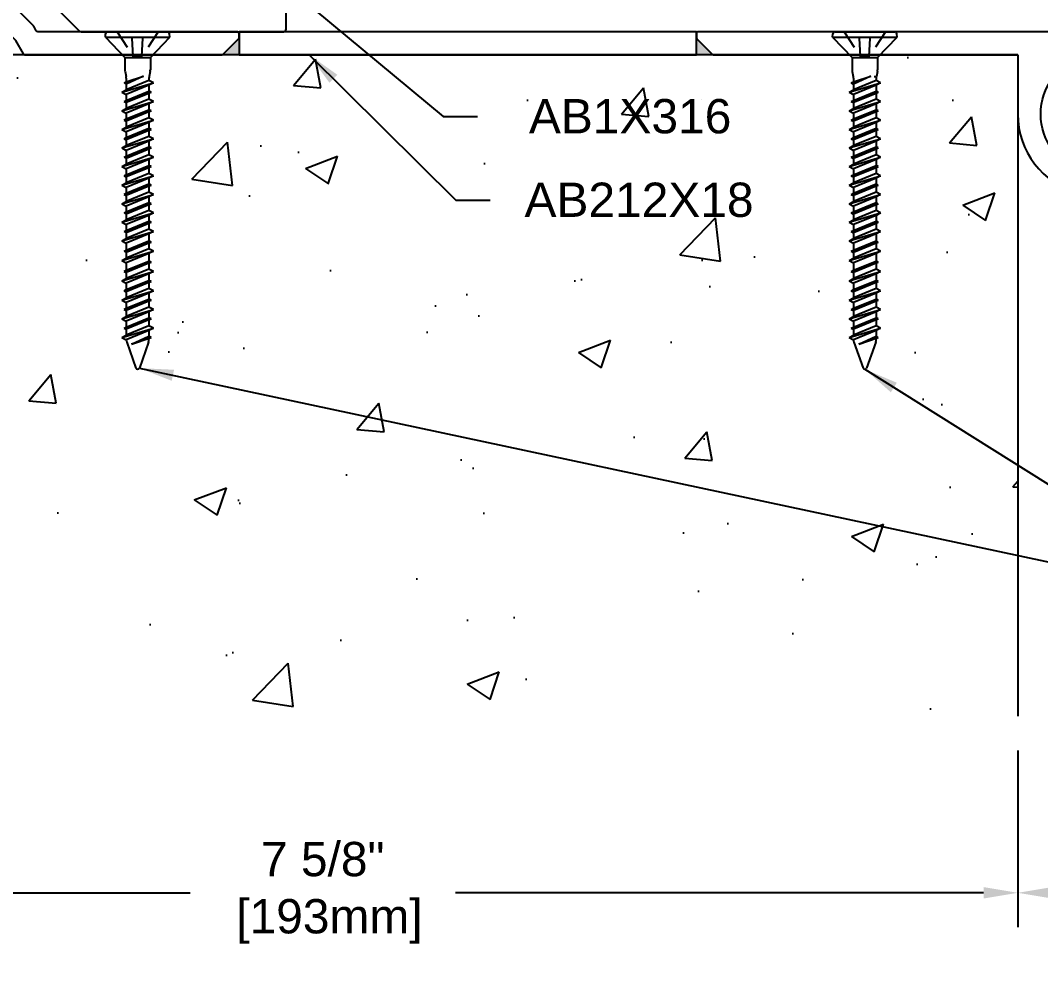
# Model space of a CAD drawing. Header units: inches. Extents: x -4.4 to 49.4, y -1.4 to 9.7.
# Drawn here: x 1.4 to 6.98, y -1.4 to 3.8 of the extents above; entities that cross this region are included whole.
import ezdxf

# ---------------------------------------------------------------- set-up
doc = ezdxf.new("R2010")
doc.units = ezdxf.units.IN
doc.header["$MEASUREMENT"] = 0
doc.linetypes.add('DASHED', pattern=[0.75, 0.5, -0.25])
for name, color, linetype in [('Anchors', 4, 'Continuous'), ('Conditions', 1, 'Continuous'), ('Dimensions', 3, 'Continuous'), ('Metals', 7, 'Continuous'), ('Text', 2, 'Continuous')]:
    doc.layers.add(name, color=color, linetype=linetype)
doc.styles.add('ARIAL', font='arial.ttf')
doc.dimstyles.new('Arial', dxfattribs={"dimscale": 1.5, "dimtxt": 0.125, "dimasz": 0.125, "dimexe": 0.125, "dimexo": 0.125, "dimgap": 0.125, "dimtad": 0, "dimtih": 1, "dimtoh": 1, "dimdec": 4, "dimzin": 0, "dimdsep": 46, "dimlunit": 4, "dimtxsty": 'ARIAL', "dimcen": 0.125, "dimadec": 0, "dimazin": 0, "dimtfac": 1, "dimtdec": 4, "dimtofl": 0, "dimtmove": 0, "dimatfit": 3, "dimfxl": 0, "dimfrac": 2, "dimtolj": 1, "dimtzin": 0, "dimarcsym": 0})

# ---------------------------------------------------------------- blocks, each defined once
blk = doc.blocks.new('*D12')
at = {"layer": 'Defpoints', "color": 0}
for p in [(6.8539, 0), (16.8539, 0), (16.8539, -0.9653)]:
    blk.add_point(p, dxfattribs=at)
at = {"layer": 'Dimensions', "color": 0, "lineweight": -2}
for p, q in [((6.8539, -0.1875), (6.8539, -1.1528)), ((16.8539, -0.1875), (16.8539, -1.1528)), ((7.0414, -0.9653), (11.1362, -0.9653)), ((16.6664, -0.9653), (12.5859, -0.9653))]:
    blk.add_line(p, q, dxfattribs=at)
at = {"layer": 'Dimensions', "color": 0}
for points in [[(7.0414, -0.9341), (7.0414, -0.9966), (6.8539, -0.9653)], [(16.6664, -0.9341), (16.6664, -0.9966), (16.8539, -0.9653)]]:
    blk.add_solid(points, dxfattribs=at)
at = {"layer": 'Dimensions', "color": 0, "insert": (11.861, -0.9653), "char_height": 0.1875, "attachment_point": 5, "style": 'ARIAL'}
blk.add_mtext('\\A1;10"\\P [254mm]', dxfattribs=at)
blk = doc.blocks.new('A$C63CB1885')
for p, q in [((-0.1762, 0), (-0.1747, 0.0182)), ((-0.1762, 0), (0.1762, 0)), ((-0.1762, 0), (-0.0698, -0.1125)), ((-0.1634, 0.0285), (0.1634, 0.0285)), ((0.0698, -0.1125), (0.1762, 0)), ((0.1762, 0), (0.1747, 0.0182)), ((-0.0698, -0.1125), (0.0698, -0.1125)), ((-0.0698, -0.1125), (-0.0698, -0.1796)), ((0.0698, -0.1125), (0.0698, -0.1796)), ((-0.0737, -0.2511), (0.0321, -0.2146)), ((-0.0687, -0.1892), (-0.0633, -0.2152)), ((-0.0622, -0.2449), (0.0321, -0.2146)), ((0.0321, -0.2146), (-0.0622, -0.2573)), ((0.0687, -0.1892), (0.0633, -0.2152)), ((-0.0863, -0.3019), (0.0862, -0.2511)), ((-0.0737, -0.2511), (-0.0622, -0.2449)), ((-0.0737, -0.2511), (-0.0622, -0.2573)), ((-0.0623, -0.2248), (-0.0622, -0.2449)), ((0.0622, -0.2382), (-0.0622, -0.289)), ((-0.0622, -0.2573), (-0.0622, -0.289)), ((0.0622, -0.264), (-0.0622, -0.3148)), ((0.0622, -0.2248), (0.0622, -0.2382)), ((0.0862, -0.2511), (0.0622, -0.264)), ((0.0622, -0.264), (0.0622, -0.2957)), ((0.0862, -0.2511), (0.0622, -0.2382)), ((-0.0863, -0.3019), (-0.0622, -0.289)), ((-0.0863, -0.3019), (-0.0622, -0.3148)), ((-0.0737, -0.3527), (0.0737, -0.3019)), ((-0.0622, -0.3465), (0.0622, -0.2957)), ((0.0622, -0.308), (-0.0622, -0.3588)), ((-0.0622, -0.3148), (-0.0622, -0.3465)), ((0.0737, -0.3019), (0.0622, -0.2957)), ((0.0737, -0.3019), (0.0622, -0.308)), ((0.0622, -0.308), (0.0622, -0.3397)), ((-0.0863, -0.4034), (0.0862, -0.3527)), ((-0.0737, -0.3527), (-0.0622, -0.3465)), ((-0.0737, -0.3527), (-0.0622, -0.3588)), ((0.0622, -0.3397), (-0.0622, -0.3905)), ((-0.0622, -0.3588), (-0.0622, -0.3905)), ((0.0622, -0.3656), (-0.0622, -0.4164)), ((0.0862, -0.3527), (0.0622, -0.3656)), ((0.0622, -0.3656), (0.0622, -0.3973)), ((0.0862, -0.3527), (0.0622, -0.3397)), ((-0.0863, -0.4034), (-0.0622, -0.3905)), ((-0.0863, -0.4034), (-0.0622, -0.4164)), ((-0.0737, -0.4542), (0.0737, -0.4034)), ((-0.0622, -0.4481), (0.0622, -0.3973)), ((0.0622, -0.4096), (-0.0622, -0.4604)), ((-0.0622, -0.4164), (-0.0622, -0.4481)), ((0.0622, -0.4413), (-0.0622, -0.4921)), ((0.0737, -0.4034), (0.0622, -0.3973)), ((0.0737, -0.4034), (0.0622, -0.4096)), ((0.0622, -0.4096), (0.0622, -0.4413)), ((0.0862, -0.4542), (0.0622, -0.4413)), ((-0.0863, -0.505), (0.0862, -0.4542)), ((-0.0863, -0.505), (-0.0622, -0.4921)), ((-0.0737, -0.4542), (-0.0622, -0.4481)), ((-0.0737, -0.4542), (-0.0622, -0.4604)), ((-0.0622, -0.4604), (-0.0622, -0.4921)), ((0.0622, -0.4671), (-0.0622, -0.5179)), ((-0.0622, -0.5496), (0.0622, -0.4988)), ((0.0862, -0.4542), (0.0622, -0.4671)), ((0.0622, -0.4671), (0.0622, -0.4988)), ((0.0737, -0.505), (0.0622, -0.4988)), ((-0.0863, -0.505), (-0.0622, -0.5179)), ((-0.0863, -0.6066), (0.0862, -0.5558)), ((-0.0737, -0.5558), (0.0737, -0.505)), ((-0.0737, -0.5558), (-0.0622, -0.5496)), ((-0.0737, -0.5558), (-0.0622, -0.5619)), ((0.0622, -0.5112), (-0.0622, -0.5619)), ((-0.0622, -0.5179), (-0.0622, -0.5496)), ((0.0622, -0.5429), (-0.0622, -0.5936)), ((0.0737, -0.505), (0.0622, -0.5112)), ((0.0622, -0.5112), (0.0622, -0.5429)), ((0.0862, -0.5558), (0.0622, -0.5687)), ((0.0862, -0.5558), (0.0622, -0.5429)), ((-0.0863, -0.6066), (-0.0622, -0.5936)), ((-0.0863, -0.6066), (-0.0622, -0.6195)), ((-0.0737, -0.6573), (0.0737, -0.6066)), ((-0.0622, -0.5619), (-0.0622, -0.5936)), ((0.0622, -0.5687), (-0.0622, -0.6195)), ((-0.0622, -0.6512), (0.0622, -0.6004)), ((0.0622, -0.6127), (-0.0622, -0.6635)), ((0.0622, -0.5687), (0.0622, -0.6004)), ((0.0737, -0.6066), (0.0622, -0.6004)), ((0.0737, -0.6066), (0.0622, -0.6127)), ((0.0622, -0.6127), (0.0622, -0.6444)), ((-0.0863, -0.7081), (0.0862, -0.6573)), ((-0.0737, -0.6573), (-0.0622, -0.6512)), ((-0.0737, -0.6573), (-0.0622, -0.6635)), ((-0.0622, -0.6195), (-0.0622, -0.6512)), ((0.0622, -0.6444), (-0.0622, -0.6952)), ((-0.0622, -0.6635), (-0.0622, -0.6952)), ((0.0862, -0.6573), (0.0622, -0.6703)), ((0.0862, -0.6573), (0.0622, -0.6444)), ((-0.0863, -0.7081), (-0.0622, -0.6952)), ((-0.0863, -0.7081), (-0.0622, -0.721)), ((-0.0737, -0.7589), (0.0737, -0.7081)), ((0.0622, -0.6703), (-0.0622, -0.721)), ((-0.0622, -0.7527), (0.0622, -0.702)), ((0.0622, -0.7143), (-0.0622, -0.7651)), ((-0.0622, -0.721), (-0.0622, -0.7527)), ((0.0622, -0.6703), (0.0622, -0.702)), ((0.0737, -0.7081), (0.0622, -0.702)), ((0.0737, -0.7081), (0.0622, -0.7143)), ((0.0622, -0.7143), (0.0622, -0.746)), ((-0.0863, -0.8097), (0.0862, -0.7589)), ((-0.0737, -0.7589), (-0.0622, -0.7527)), ((-0.0737, -0.7589), (-0.0622, -0.7651)), ((0.0622, -0.746), (-0.0622, -0.7968)), ((-0.0622, -0.7651), (-0.0622, -0.7967)), ((0.0622, -0.7718), (-0.0622, -0.8226)), ((0.0862, -0.7589), (0.0622, -0.7718)), ((0.0622, -0.7718), (0.0622, -0.8035)), ((0.0862, -0.7589), (0.0622, -0.746)), ((-0.0863, -0.8097), (-0.0622, -0.7968)), ((-0.0863, -0.8097), (-0.0622, -0.8226)), ((-0.0737, -0.8605), (0.0737, -0.8097)), ((-0.0622, -0.8543), (0.0622, -0.8035)), ((0.0622, -0.8159), (-0.0622, -0.8666)), ((-0.0622, -0.8226), (-0.0622, -0.8543)), ((0.0737, -0.8097), (0.0622, -0.8035)), ((0.0737, -0.8097), (0.0622, -0.8159)), ((0.0622, -0.8159), (0.0622, -0.8475)), ((-0.0863, -0.9112), (0.0862, -0.8605)), ((-0.0737, -0.8605), (-0.0622, -0.8543)), ((-0.0737, -0.8605), (-0.0622, -0.8666)), ((0.0622, -0.8475), (-0.0622, -0.8983)), ((-0.0622, -0.8666), (-0.0622, -0.8983)), ((0.0622, -0.8734), (-0.0622, -0.9242)), ((0.0862, -0.8605), (0.0622, -0.8734)), ((0.0622, -0.8734), (0.0622, -0.9051)), ((0.0862, -0.8605), (0.0622, -0.8475)), ((-0.0863, -0.9112), (-0.0622, -0.8983)), ((-0.0863, -0.9112), (-0.0622, -0.9242)), ((-0.0737, -0.962), (0.0737, -0.9112)), ((-0.0622, -0.9559), (0.0622, -0.9051)), ((0.0622, -0.9174), (-0.0622, -0.9682)), ((-0.0622, -0.9242), (-0.0622, -0.9558)), ((0.0737, -0.9112), (0.0622, -0.9051)), ((0.0737, -0.9112), (0.0622, -0.9174)), ((0.0622, -0.9174), (0.0622, -0.9491)), ((-0.0863, -1.0128), (0.0862, -0.962)), ((-0.0863, -1.0128), (-0.0622, -0.9999)), ((-0.0737, -0.962), (-0.0622, -0.9559)), ((-0.0737, -0.962), (-0.0622, -0.9682)), ((0.0622, -0.9491), (-0.0622, -0.9999)), ((-0.0622, -0.9682), (-0.0622, -0.9999)), ((0.0622, -0.975), (-0.0622, -1.0257)), ((0.0862, -0.962), (0.0622, -0.975)), ((0.0622, -0.975), (0.0622, -1.0066)), ((0.0862, -0.962), (0.0622, -0.9491)), ((-0.0863, -1.0128), (-0.0622, -1.0257)), ((-0.0737, -1.0636), (0.0737, -1.0128)), ((-0.0737, -1.0636), (-0.0622, -1.0574)), ((-0.0622, -1.0574), (0.0622, -1.0066)), ((0.0622, -1.019), (-0.0622, -1.0698)), ((-0.0622, -1.0257), (-0.0622, -1.0574)), ((0.0622, -1.0507), (-0.0622, -1.1015)), ((0.0737, -1.0128), (0.0622, -1.0066)), ((0.0737, -1.0128), (0.0622, -1.019)), ((0.0622, -1.019), (0.0622, -1.0507)), ((0.0862, -1.0636), (0.0622, -1.0507)), ((-0.0863, -1.1144), (0.0862, -1.0636)), ((-0.0863, -1.1144), (-0.0622, -1.1015)), ((-0.0863, -1.1144), (-0.0622, -1.1273)), ((-0.0737, -1.0636), (-0.0622, -1.0698)), ((-0.0622, -1.0697), (-0.0622, -1.1014)), ((0.0622, -1.0765), (-0.0622, -1.1273)), ((-0.0622, -1.1653), (0.0622, -1.1145)), ((0.0862, -1.0636), (0.0622, -1.0765)), ((0.0622, -1.0765), (0.0622, -1.1145)), ((0.0737, -1.1207), (0.0622, -1.1145)), ((-0.0737, -1.1715), (0.0737, -1.1207)), ((-0.0737, -1.1715), (-0.0622, -1.1653)), ((0.0622, -1.1269), (-0.0622, -1.1776)), ((-0.0622, -1.1273), (-0.0622, -1.1653)), ((0.0622, -1.1585), (-0.0622, -1.2093)), ((0.0737, -1.1207), (0.0622, -1.1269)), ((0.0622, -1.1269), (0.0622, -1.1585)), ((0.0862, -1.1715), (0.0622, -1.1585)), ((-0.0863, -1.2223), (0.0862, -1.1715)), ((-0.0863, -1.2223), (-0.0622, -1.2093)), ((-0.0863, -1.2223), (-0.0622, -1.2352)), ((-0.0737, -1.1715), (-0.0622, -1.1776)), ((-0.0622, -1.1776), (-0.0622, -1.2093)), ((0.0622, -1.1844), (-0.0622, -1.2352)), ((-0.0622, -1.2754), (0.0622, -1.2247)), ((0.0862, -1.1715), (0.0622, -1.1844)), ((0.0622, -1.1844), (0.0622, -1.2247)), ((0.0737, -1.2308), (0.0622, -1.2247)), ((-0.0863, -1.3324), (0.0862, -1.2816)), ((-0.0737, -1.2816), (0.0737, -1.2308)), ((-0.0737, -1.2816), (-0.0622, -1.2754)), ((-0.0737, -1.2816), (-0.0622, -1.2878)), ((-0.0622, -1.2352), (-0.0622, -1.2754)), ((0.0622, -1.237), (-0.0622, -1.2878)), ((0.0622, -1.2687), (-0.0622, -1.3195)), ((0.0737, -1.2308), (0.0622, -1.237)), ((0.0622, -1.237), (0.0622, -1.2687)), ((0.0862, -1.2816), (0.0622, -1.2945)), ((0.0862, -1.2816), (0.0622, -1.2687)), ((-0.0863, -1.3324), (-0.0622, -1.3195)), ((-0.0863, -1.3324), (-0.0622, -1.3453)), ((-0.0737, -1.3872), (0.0737, -1.3365)), ((-0.0622, -1.2877), (-0.0622, -1.3194)), ((0.0622, -1.2945), (-0.0622, -1.3453)), ((-0.0622, -1.3811), (0.0622, -1.3303)), ((0.0622, -1.2945), (0.0622, -1.3303)), ((0.0737, -1.3365), (0.0622, -1.3303)), ((0.0737, -1.3365), (0.0622, -1.3426)), ((-0.0863, -1.438), (0.0862, -1.3872)), ((-0.0737, -1.3872), (-0.0622, -1.3811)), ((-0.0737, -1.3872), (-0.0622, -1.3934)), ((0.0622, -1.3426), (-0.0622, -1.3934)), ((-0.0622, -1.3453), (-0.0622, -1.381)), ((0.0622, -1.3743), (-0.0622, -1.4251)), ((-0.0622, -1.3934), (-0.0622, -1.4251)), ((0.0622, -1.3426), (0.0622, -1.3743)), ((0.0862, -1.3872), (0.0622, -1.4002)), ((0.0862, -1.3872), (0.0622, -1.3743)), ((-0.0863, -1.438), (-0.0622, -1.4251)), ((-0.0863, -1.438), (-0.0622, -1.4509)), ((-0.0737, -1.4895), (0.0737, -1.4387)), ((0.0622, -1.4002), (-0.0622, -1.4509)), ((-0.0622, -1.4833), (0.0622, -1.4326)), ((0.0622, -1.4449), (-0.0622, -1.4957)), ((0.0622, -1.4002), (0.0622, -1.4326)), ((0.0737, -1.4387), (0.0622, -1.4326)), ((0.0737, -1.4387), (0.0622, -1.4449)), ((0.0622, -1.4449), (0.0622, -1.4766)), ((-0.0863, -1.5403), (0.0862, -1.4895)), ((-0.0737, -1.4895), (-0.0622, -1.4833)), ((-0.0737, -1.4895), (-0.0622, -1.4957)), ((-0.0622, -1.4509), (-0.0622, -1.4833)), ((0.0622, -1.4766), (-0.0622, -1.5274)), ((-0.0622, -1.4956), (-0.0621, -1.5273)), ((0.0622, -1.5024), (-0.0622, -1.5532)), ((0.0862, -1.4895), (0.0622, -1.5024)), ((0.0622, -1.5024), (0.0622, -1.5348)), ((0.0862, -1.4895), (0.0622, -1.4766)), ((-0.0863, -1.5403), (-0.0622, -1.5274)), ((-0.0863, -1.5403), (-0.0622, -1.5532)), ((-0.0737, -1.5918), (0.0737, -1.541)), ((-0.0622, -1.5856), (0.0622, -1.5348)), ((0.0622, -1.5471), (-0.0622, -1.5979)), ((-0.0621, -1.5532), (-0.0621, -1.5856)), ((0.0737, -1.541), (0.0622, -1.5348)), ((0.0737, -1.541), (0.0622, -1.5471)), ((0.0622, -1.5471), (0.0622, -1.5788)), ((-0.0863, -1.6425), (0.0862, -1.5918)), ((-0.0737, -1.5918), (-0.0622, -1.5856)), ((-0.0737, -1.5918), (-0.0622, -1.5979)), ((0.0622, -1.5788), (-0.0622, -1.6296)), ((0.0622, -1.6047), (-0.0622, -1.6555)), ((-0.0621, -1.5979), (-0.0621, -1.6296)), ((0.0862, -1.5918), (0.0622, -1.6047)), ((0.0622, -1.6047), (0.0622, -1.6522)), ((0.0862, -1.5918), (0.0622, -1.5788)), ((-0.0863, -1.6425), (-0.0622, -1.6296)), ((-0.0863, -1.6425), (-0.0622, -1.6555)), ((-0.0596, -1.6676), (-0.0096, -1.8103)), ((-0.0335, -1.6795), (0.0622, -1.6364)), ((-0.0335, -1.6795), (0.0737, -1.6425)), ((0.0622, -1.6487), (-0.0335, -1.6795)), ((0.0596, -1.6676), (0.0096, -1.8103)), ((0.0737, -1.6425), (0.0622, -1.6364)), ((0.0737, -1.6425), (0.0622, -1.6487))]:
    blk.add_line(p, q)
at = {"linetype": 'DASHED', "ltscale": 0.025}
for p, q in [((-0.1125, 0.0285), (-0.024, -0.1065)), ((-0.024, -0.1065), (-0.0311, 0.0283)), ((0.024, -0.1065), (0.0311, 0.0285)), ((0.1125, 0.0285), (0.024, -0.1065)), ((-0.024, -0.1065), (0.024, -0.1065))]:
    blk.add_line(p, q, dxfattribs=at)
for centre, radius, start, end in [((-0.1634, 0.0173), 0.0112, 90, 175), ((0.1634, 0.0173), 0.0112, 5, 90), ((-0.0233, -0.1796), 0.0465, 180, 191.9357), ((-0.1088, -0.2248), 0.0465, 0, 11.9357), ((0.1087, -0.2248), 0.0465, 168.0643, 180), ((0.0233, -0.1796), 0.0465, 348.0643, 0), ((-0.0158, -1.6522), 0.0465, 183.9476, 199.3058), ((0.0158, -1.6522), 0.0465, 340.6942, 0), ((0, -1.806), 0.0106, 204.1001, 335.8999)]:
    blk.add_arc(centre, radius, start, end)
blk = doc.blocks.new('TF316134')
blk.add_blockref('A$C63CB1885', (0, -0.0285))
blk = doc.blocks.new('NB703')
at = {"linetype": 'Continuous', "flags": 128}
blk.add_lwpolyline([(-0.5525, 0), (0.5525, 0, 0.414214), (0.5625, 0.01), (0.5625, 0.74, -0.414214), (0.5725, 0.75), (0.8816, 0.75, -0.198912), (0.8887, 0.7471), (1.5553, 0.0804, -0.065543), (1.5569, 0.0784), (1.5992, 0.005, 0.267949), (1.6079, 0), (2.6859, 0, 0.198912), (2.6929, 0.0029), (2.78, 0.09), (2.78, 0.115, 0.414214), (2.77, 0.125), (1.6801, 0.125, -0.267949), (1.6714, 0.13), (1.6569, 0.1551, 0.065543), (1.6553, 0.1572), (0.9404, 0.8721, 0.198912), (0.9334, 0.875), (0.4475, 0.875, 0.414214), (0.4375, 0.865), (0.4375, 0.135, -0.414214), (0.4275, 0.125), (-0.5525, 0.125, 0.414214), (-0.5625, 0.115), (-0.5625, 0.01, 0.414214)], format="xyb", close=True, dxfattribs=at)
blk = doc.blocks.new('*D16')
at = {"layer": 'Defpoints', "color": 0}
for p in [(-0.7458, 3.6273), (6.8539, 0), (6.8539, -0.9653)]:
    blk.add_point(p, dxfattribs=at)
at = {"layer": 'Dimensions', "color": 0, "lineweight": -2}
for p, q in [((-0.7458, 3.4398), (-0.7458, -1.1528)), ((6.8539, -0.1875), (6.8539, -1.1528)), ((-0.5583, -0.9653), (2.3292, -0.9653)), ((6.6664, -0.9653), (3.7789, -0.9653))]:
    blk.add_line(p, q, dxfattribs=at)
at = {"layer": 'Dimensions', "color": 0}
for points in [[(-0.5583, -0.9341), (-0.5583, -0.9966), (-0.7458, -0.9653)], [(6.6664, -0.9341), (6.6664, -0.9966), (6.8539, -0.9653)]]:
    blk.add_solid(points, dxfattribs=at)
at = {"layer": 'Dimensions', "color": 0, "insert": (3.054, -0.9653), "char_height": 0.1875, "attachment_point": 5, "style": 'ARIAL'}
blk.add_mtext('\\A1;7 5/8"\\P [193mm]', dxfattribs=at)
blk = doc.blocks.new('PS212A')
at = {"linetype": 'Continuous', "flags": 128}
blk.add_lwpolyline([(0.4499, 0.125), (-1.7472, 0.125, 0.414214), (-1.7572, 0.115), (-1.7572, 0.0941, 0.198912), (-1.7543, 0.0871), (-1.6701, 0.0029, 0.198912), (-1.6631, 0), (-0.01, 0, -0.414214), (0, -0.01), (0, -0.3249, 0.758338), (0.8344, -0.5587, 0.420887), (0.8308, -0.5448), (0.7399, -0.4923, 0.405496), (0.7264, -0.4957, -3.520953), (0.7264, -0.1541, 0.405496), (0.7399, -0.1575), (0.8308, -0.105, 0.420887), (0.8344, -0.0912, 0.261868)], format="xyb", close=True, dxfattribs=at)
blk = doc.blocks.new('NBT123')
blk.add_lwpolyline([(-0.985, 0.61, 0.414214), (-1, 0.625), (-1.8238, 0.625, 0.668179), (-1.8344, 0.5994), (-1.1144, -0.1206, 0.198912), (-1.1038, -0.125), (0, -0.125, 0.414214), (0.015, -0.11), (0.015, -0.015, 0.414214), (0, 0), (-0.97, 0, -0.414214), (-0.985, 0.015)], format="xyb", close=True)

msp = doc.modelspace()

# ---------------------------------------------------------------- hatches: boundary and pattern name
for points in [[(2.59374, 3.70438, 0.1989124), (2.59667, 3.71145), (2.59667, 3.61733), (2.50255, 3.61733, 0.1989124), (2.50962, 3.62026)], [(5.0996, 3.70438, -0.1989124), (5.09667, 3.71145), (5.09667, 3.61733), (5.1908, 3.61733, -0.1989124), (5.18373, 3.62026)]]:
    msp.add_hatch(color=253).paths.add_polyline_path(points)
at = {"layer": 'Conditions'}
h = msp.add_hatch(dxfattribs=at)
h.set_pattern_fill('AR-CONC', color=256, scale=0.25, style=0)
h.paths.add_polyline_path([(6.85386, 3.60733, 0.4142136), (6.84387, 3.61733), (6.10223, 3.61733), (6.08708, 3.60133), (6.08708, 3.52937), (6.08059, 3.49865, 0.1329555), (6.08195, 3.47439), (6.10358, 3.46273), (6.07958, 3.44981), (6.07958, 3.41812), (6.09103, 3.41195), (6.07958, 3.40579), (6.07958, 3.3741), (6.10358, 3.36117), (6.07958, 3.34825), (6.07958, 3.31655), (6.09103, 3.31039), (6.07958, 3.30423), (6.07958, 3.27253), (6.10358, 3.25961), (6.07958, 3.24669), (6.07958, 3.21499), (6.09103, 3.20883), (6.07958, 3.20267), (6.07958, 3.17097), (6.10358, 3.15805), (6.07958, 3.14512), (6.07958, 3.11343), (6.09103, 3.10727), (6.07958, 3.1011), (6.07958, 3.06941), (6.10358, 3.05648), (6.07958, 3.04356), (6.07958, 3.01187), (6.09103, 3.0057), (6.07958, 2.99954), (6.07958, 2.96785), (6.10358, 2.95492), (6.07958, 2.942), (6.07958, 2.9103), (6.09103, 2.90414), (6.07958, 2.89798), (6.07958, 2.86628), (6.10358, 2.85336), (6.07958, 2.84044), (6.07958, 2.80874), (6.09103, 2.80258), (6.07958, 2.79642), (6.07958, 2.76472), (6.10358, 2.7518), (6.07958, 2.73887), (6.07958, 2.70718), (6.09103, 2.70102), (6.07958, 2.69485), (6.07958, 2.66316), (6.10358, 2.65023), (6.07958, 2.63731), (6.07958, 2.5993), (6.09103, 2.59314), (6.07958, 2.58697), (6.07958, 2.55528), (6.10358, 2.54235), (6.07958, 2.52943), (6.07958, 2.48917), (6.09103, 2.48301), (6.07958, 2.47684), (6.07958, 2.44515), (6.10358, 2.43223), (6.07958, 2.4193), (6.07958, 2.38354), (6.09103, 2.37738), (6.07958, 2.37121), (6.07958, 2.33952), (6.10358, 2.32659), (6.07958, 2.31367), (6.07958, 2.28128), (6.09103, 2.27511), (6.07958, 2.26895), (6.07958, 2.23726), (6.10358, 2.22433), (6.07958, 2.21141), (6.07958, 2.17902), (6.09103, 2.17285), (6.07958, 2.16669), (6.07958, 2.135), (6.10358, 2.12207), (6.07958, 2.10915), (6.07958, 2.07745), (6.09103, 2.07129), (6.07958, 2.06513), (6.07958, 2.0537), (6.02756, 1.90519, -0.709275), (6.00769, 1.90352), (5.95307, 2.05945), (5.93108, 2.07129), (5.95519, 2.08427), (5.95519, 2.11586), (5.94364, 2.12207), (5.95519, 2.12829), (5.95518, 2.16058), (5.93108, 2.17355), (5.95518, 2.18653), (5.95518, 2.21812), (5.94364, 2.22433), (5.95518, 2.23054), (5.95518, 2.26284), (5.93108, 2.27581), (5.95517, 2.28879), (5.95517, 2.32039), (5.94364, 2.32659), (5.95517, 2.3328), (5.95517, 2.36848), (5.93108, 2.38145), (5.95517, 2.39441), (5.95516, 2.42603), (5.94364, 2.43223), (5.95516, 2.43843), (5.95516, 2.47861), (5.93108, 2.49157), (5.95516, 2.50454), (5.95516, 2.53616), (5.94364, 2.54235), (5.95515, 2.54855), (5.95515, 2.5865), (5.93108, 2.59945), (5.95515, 2.61241), (5.95515, 2.64404), (5.94364, 2.65023), (5.95515, 2.65643), (5.95514, 2.68806), (5.93108, 2.70102), (5.95514, 2.71397), (5.95514, 2.74561), (5.94364, 2.7518), (5.95514, 2.75799), (5.95514, 2.78963), (5.93108, 2.80258), (5.95513, 2.81553), (5.95513, 2.84718), (5.94364, 2.85336), (5.95513, 2.85954), (5.95513, 2.8912), (5.93108, 2.90414), (5.95513, 2.91709), (5.95512, 2.94874), (5.94364, 2.95492), (5.95512, 2.9611), (5.95512, 2.99276), (5.93108, 3.0057), (5.95512, 3.01865), (5.95512, 3.05031), (5.94364, 3.05648), (5.95511, 3.06266), (5.95511, 3.09433), (5.93108, 3.10727), (5.95511, 3.1202), (5.95511, 3.15188), (5.94364, 3.15805), (5.95511, 3.16422), (5.9551, 3.1959), (5.93108, 3.20883), (5.9551, 3.22176), (5.9551, 3.25344), (5.94364, 3.25961), (5.9551, 3.26578), (5.9551, 3.29746), (5.93108, 3.31039), (5.95509, 3.32332), (5.95509, 3.35501), (5.94364, 3.36117), (5.95509, 3.36734), (5.95509, 3.39903), (5.93108, 3.41195), (5.95509, 3.42488), (5.95508, 3.45657), (5.94364, 3.46273), (5.94865, 3.46543, 0.2730506), (5.95297, 3.5125, -0.0696153), (5.94859, 3.52462), (5.95508, 3.49389), (5.95508, 3.4689), (6.04942, 3.49918), (5.95508, 3.45657), (5.95509, 3.42488), (6.07958, 3.47566), (6.07958, 3.49389), (6.08608, 3.52462, 0.0521265), (6.08708, 3.53423), (6.08708, 3.60133), (5.94758, 3.60133), (5.94758, 3.53423, 0.128787), (5.94969, 3.51076, -0.0696153), (5.95408, 3.49865), (5.94758, 3.52937), (5.94758, 3.60133), (5.93244, 3.61733), (2.1266, 3.61733), (2.11145, 3.60133), (2.11145, 3.52937), (2.10496, 3.49865, 0.1329555), (2.10632, 3.47439), (2.12795, 3.46273), (2.10395, 3.44981), (2.10395, 3.41812), (2.1154, 3.41195), (2.10395, 3.40579), (2.10395, 3.3741), (2.12795, 3.36117), (2.10395, 3.34825), (2.10395, 3.31655), (2.1154, 3.31039), (2.10395, 3.30423), (2.10395, 3.27253), (2.12795, 3.25961), (2.10395, 3.24669), (2.10395, 3.21499), (2.1154, 3.20883), (2.10395, 3.20267), (2.10395, 3.17097), (2.12795, 3.15805), (2.10395, 3.14512), (2.10395, 3.11343), (2.1154, 3.10727), (2.10395, 3.1011), (2.10395, 3.06941), (2.12795, 3.05648), (2.10395, 3.04356), (2.10395, 3.01187), (2.1154, 3.0057), (2.10395, 2.99954), (2.10395, 2.96785), (2.12795, 2.95492), (2.10395, 2.942), (2.10395, 2.9103), (2.1154, 2.90414), (2.10395, 2.89798), (2.10395, 2.86628), (2.12795, 2.85336), (2.10395, 2.84044), (2.10395, 2.80874), (2.1154, 2.80258), (2.10395, 2.79642), (2.10395, 2.76472), (2.12795, 2.7518), (2.10395, 2.73887), (2.10395, 2.70718), (2.1154, 2.70102), (2.10395, 2.69485), (2.10395, 2.66316), (2.12795, 2.65023), (2.10395, 2.63731), (2.10395, 2.5993), (2.1154, 2.59314), (2.10395, 2.58697), (2.10395, 2.55528), (2.12795, 2.54235), (2.10395, 2.52943), (2.10395, 2.48917), (2.1154, 2.48301), (2.10395, 2.47684), (2.10395, 2.44515), (2.12795, 2.43223), (2.10395, 2.4193), (2.10395, 2.38354), (2.1154, 2.37738), (2.10395, 2.37121), (2.10395, 2.33952), (2.12795, 2.32659), (2.10395, 2.31367), (2.10395, 2.28128), (2.1154, 2.27511), (2.10395, 2.26895), (2.10395, 2.23726), (2.12795, 2.22433), (2.10395, 2.21141), (2.10395, 2.17902), (2.1154, 2.17285), (2.10395, 2.16669), (2.10395, 2.135), (2.12795, 2.12207), (2.10395, 2.10915), (2.10395, 2.07745), (2.1154, 2.07129), (2.10395, 2.06513), (2.10395, 2.0537), (2.05193, 1.90519, -0.709275), (2.03206, 1.90352), (1.97744, 2.05945), (1.95545, 2.07129), (1.97956, 2.08427), (1.97956, 2.11586), (1.96801, 2.12207), (1.97956, 2.12829), (1.97956, 2.16058), (1.95545, 2.17355), (1.97956, 2.18653), (1.97955, 2.21812), (1.96801, 2.22433), (1.97955, 2.23054), (1.97955, 2.26284), (1.95545, 2.27581), (1.97955, 2.28879), (1.97954, 2.32039), (1.96801, 2.32659), (1.97954, 2.3328), (1.97954, 2.36848), (1.95545, 2.38145), (1.97954, 2.39441), (1.97954, 2.42603), (1.96801, 2.43223), (1.97954, 2.43843), (1.97953, 2.47861), (1.95545, 2.49157), (1.97953, 2.50454), (1.97953, 2.53616), (1.96801, 2.54235), (1.97953, 2.54855), (1.97952, 2.5865), (1.95545, 2.59945), (1.97952, 2.61241), (1.97952, 2.64404), (1.96801, 2.65023), (1.97952, 2.65643), (1.97952, 2.68806), (1.95545, 2.70102), (1.97951, 2.71397), (1.97951, 2.74561), (1.96801, 2.7518), (1.97951, 2.75799), (1.97951, 2.78963), (1.95545, 2.80258), (1.97951, 2.81553), (1.9795, 2.84718), (1.96801, 2.85336), (1.9795, 2.85954), (1.9795, 2.8912), (1.95545, 2.90414), (1.9795, 2.91709), (1.9795, 2.94874), (1.96801, 2.95492), (1.9795, 2.9611), (1.97949, 2.99276), (1.95545, 3.0057), (1.97949, 3.01865), (1.97949, 3.05031), (1.96801, 3.05648), (1.97949, 3.06266), (1.97948, 3.09433), (1.95545, 3.10727), (1.97948, 3.1202), (1.97948, 3.15188), (1.96801, 3.15805), (1.97948, 3.16422), (1.97948, 3.1959), (1.95545, 3.20883), (1.97948, 3.22176), (1.97947, 3.25344), (1.96801, 3.25961), (1.97947, 3.26578), (1.97947, 3.29746), (1.95545, 3.31039), (1.97947, 3.32332), (1.97946, 3.35501), (1.96801, 3.36117), (1.97946, 3.36734), (1.97946, 3.39903), (1.95545, 3.41195), (1.97946, 3.42488), (1.97946, 3.45657), (1.96801, 3.46273), (1.97302, 3.46543, 0.2730506), (1.97735, 3.5125, -0.0696153), (1.97296, 3.52462), (1.97945, 3.49389), (1.97946, 3.4689), (2.0738, 3.49918), (1.97946, 3.45657), (1.97946, 3.42488), (2.10395, 3.47566), (2.10395, 3.49389), (2.11045, 3.52462, 0.0521265), (2.11145, 3.53423), (2.11145, 3.60133), (1.97195, 3.60133), (1.97195, 3.53423, 0.128787), (1.97406, 3.51076, -0.0696153), (1.97845, 3.49865), (1.97195, 3.52937), (1.97195, 3.60133), (1.95681, 3.61733), (-0.17053, 3.61733, 0.2789782), (-0.18121, 3.57039), (-0.15958, 3.55873), (-0.18358, 3.54581), (-0.18358, 3.51412), (-0.17213, 3.50795), (-0.18358, 3.50179), (-0.18358, 3.4701), (-0.15958, 3.45717), (-0.18358, 3.44425), (-0.18358, 3.41255), (-0.17213, 3.40639), (-0.18358, 3.40023), (-0.18358, 3.36853), (-0.15958, 3.35561), (-0.18358, 3.34269), (-0.18358, 3.31099), (-0.17213, 3.30483), (-0.18358, 3.29867), (-0.18358, 3.26697), (-0.15958, 3.25405), (-0.18358, 3.24112), (-0.18358, 3.20943), (-0.17213, 3.20327), (-0.18358, 3.1971), (-0.18358, 3.16541), (-0.15958, 3.15248), (-0.18358, 3.13956), (-0.18358, 3.10787), (-0.17213, 3.1017), (-0.18358, 3.09554), (-0.18358, 3.06385), (-0.15958, 3.05092), (-0.18358, 3.038), (-0.18358, 3.0063), (-0.17213, 3.00014), (-0.18358, 2.99398), (-0.18358, 2.96228), (-0.15958, 2.94936), (-0.18358, 2.93644), (-0.18358, 2.90474), (-0.17213, 2.89858), (-0.18358, 2.89242), (-0.18358, 2.86072), (-0.15958, 2.8478), (-0.18358, 2.83487), (-0.18358, 2.80318), (-0.17213, 2.79702), (-0.18358, 2.79085), (-0.18358, 2.75916), (-0.15958, 2.74623), (-0.18358, 2.73331), (-0.18358, 2.70943), (-0.17213, 2.70327), (-0.18358, 2.6971), (-0.18358, 2.66541), (-0.15958, 2.65248), (-0.18358, 2.63956), (-0.18358, 2.60787), (-0.17213, 2.6017), (-0.18358, 2.59554), (-0.18358, 2.56385), (-0.15958, 2.55092), (-0.18358, 2.538), (-0.18358, 2.5063), (-0.17213, 2.50014), (-0.18358, 2.49398), (-0.18358, 2.46228), (-0.15958, 2.44936), (-0.18358, 2.43644), (-0.18358, 2.40474), (-0.17213, 2.39858), (-0.18358, 2.39242), (-0.18358, 2.36072), (-0.15958, 2.3478), (-0.18358, 2.33487), (-0.18358, 2.30318), (-0.17213, 2.29702), (-0.18358, 2.29085), (-0.18358, 2.25916), (-0.15958, 2.24623), (-0.18358, 2.23331), (-0.18358, 2.20162), (-0.17213, 2.19545), (-0.18358, 2.18929), (-0.18358, 2.14876), (-0.2356, 2.00024, -0.709275), (-0.25547, 1.99858), (-0.30808, 2.14876), (-0.30808, 2.18253), (-0.33208, 2.19545), (-0.30808, 2.20838), (-0.30808, 2.24007), (-0.31952, 2.24623), (-0.30808, 2.2524), (-0.30808, 2.28409), (-0.33208, 2.29702), (-0.30808, 2.30994), (-0.30808, 2.34163), (-0.31952, 2.3478), (-0.30808, 2.35396), (-0.30808, 2.38565), (-0.33208, 2.39858), (-0.30808, 2.4115), (-0.30808, 2.4432), (-0.31952, 2.44936), (-0.30808, 2.45552), (-0.30808, 2.48722), (-0.33208, 2.50014), (-0.30808, 2.51307), (-0.30808, 2.54476), (-0.31952, 2.55092), (-0.30808, 2.55709), (-0.30808, 2.58878), (-0.33208, 2.6017), (-0.30808, 2.61463), (-0.30808, 2.64632), (-0.31952, 2.65248), (-0.30808, 2.65865), (-0.30808, 2.68253), (-0.33208, 2.69545), (-0.30808, 2.70838), (-0.30808, 2.74007), (-0.31952, 2.74623), (-0.30808, 2.7524), (-0.30808, 2.78409), (-0.33208, 2.79702), (-0.30808, 2.80994), (-0.30808, 2.84163), (-0.31952, 2.8478), (-0.30808, 2.85396), (-0.30808, 2.88565), (-0.33208, 2.89858), (-0.30808, 2.9115), (-0.30808, 2.9432), (-0.31952, 2.94936), (-0.30808, 2.95552), (-0.30808, 2.98722), (-0.33208, 3.00014), (-0.30808, 3.01307), (-0.30808, 3.04476), (-0.31952, 3.05092), (-0.30808, 3.05709), (-0.30808, 3.08878), (-0.33208, 3.1017), (-0.30808, 3.11463), (-0.30808, 3.14632), (-0.31952, 3.15248), (-0.30808, 3.15865), (-0.30808, 3.19034), (-0.33208, 3.20327), (-0.30808, 3.21619), (-0.30808, 3.24788), (-0.31952, 3.25405), (-0.30808, 3.26021), (-0.30808, 3.2919), (-0.33208, 3.30483), (-0.30808, 3.31775), (-0.30808, 3.34945), (-0.31952, 3.35561), (-0.30808, 3.36177), (-0.30808, 3.39347), (-0.33208, 3.40639), (-0.30808, 3.41932), (-0.30808, 3.45101), (-0.31952, 3.45717), (-0.30808, 3.46334), (-0.30808, 3.49503), (-0.33208, 3.50795), (-0.30808, 3.52088), (-0.30808, 3.55257), (-0.31952, 3.55873), (-0.31451, 3.56143, 0.3369616), (-0.32113, 3.61733), (-0.89583, 3.61733), (-0.89583, 4.36733), (-2.74583, 4.36733), (-2.74583, 0), (6.85386, 0)])
h.paths.add_polyline_path([(-2.59466, 3.06645), (-1.55484, 3.06645), (-1.55484, 3.76731), (-2.59466, 3.76731)], flags=24)
h.paths.add_polyline_path([(4.1098, 2.62824), (5.45645, 2.62824), (5.45645, 3.01462), (4.1098, 3.01462)], flags=24)
h.paths.add_polyline_path([(-3.55139, 0.85826), (-1.34142, 0.85826), (-1.34142, 1.56047), (-3.55139, 1.56047)], flags=9)
h.paths.add_polyline_path([(4.13383, 3.08322), (5.18913, 3.08322), (5.18913, 3.4696), (4.13383, 3.4696)], flags=24)
h.paths.add_polyline_path([(-4.02297, 1.72617), (-1.39886, 1.72617), (-1.39886, 2.4271), (-4.02297, 2.4271)], flags=9)

# ---------------------------------------------------------------- linework, layer by layer
for q in [(-0.89583, 3.61733), (6.85386, 0)]:
    msp.add_line((6.85386, 3.61733), q, dxfattribs=at)
at = {"layer": 'Metals'}
msp.add_lwpolyline([(2.59667, 3.61733), (5.09667, 3.61733), (5.09667, 3.74233), (2.59667, 3.74233)], close=True, dxfattribs=at)

# ---------------------------------------------------------------- block references
at = {"layer": 'Anchors'}
for p in [(2.0417, 3.74233), (6.01733, 3.74233)]:
    msp.add_blockref('TF316134', p, dxfattribs=at)
at = {"layer": 'Metals'}
for name, p in [('NB703', (-0.18333, 3.61733)), ('NBT123', (2.83886, 3.86733)), ('PS212A', (6.85386, 3.61733))]:
    msp.add_blockref(name, p, dxfattribs=at)

# ---------------------------------------------------------------- texts
at = {"layer": 'Text', "char_height": 0.1875, "attachment_point": 4, "style": 'ARIAL'}
for s, insert, width in [('AB1X316', (4.18109, 3.27974), 2.3515419), ('\\A1;AB212X18', (4.15706, 2.82278), 3.129799)]:
    msp.add_mtext(s, dxfattribs=dict(at, insert=insert, width=width))

# ---------------------------------------------------------------- dimensions: what is measured, and where the dimension line sits
at = {"layer": 'Dimensions'}
for base, p1, p2, picture, middle in [((6.85386, -0.96535), (-0.74583, 3.62733), (6.85386, 0), '*D16', (3.05402, -0.96535)), ((16.85386, -0.96535), (6.85386, 0), (16.85386, 0), '*D12', (11.86103, -0.96535))]:
    dim = msp.add_linear_dim(base=base, p1=p1, p2=p2, dimstyle='Arial', override={"dimpost": '\\X'}, dxfattribs=at)
    dim.commit()
    dim.dimension.update_dxf_attribs({"geometry": picture, "text_midpoint": middle, "dimtype": 160})

# ---------------------------------------------------------------- leaders
at = {"layer": 'Text', "annotation_type": 0, "has_hookline": 1, "hookline_direction": 0}
for points, override, text_width in [([(2.85386, 3.99233), (3.71234, 3.27974), (3.89984, 3.27974)], {"dimgap": 0.1875, "dimtad": 0}, 1.09482), ([(2.97902, 3.61733), (3.78206, 2.82278), (3.96956, 2.82278)], {"dimgap": 0.125, "dimtad": 0}, 1.241), ([(6.01733, 1.89727), (8.04193, 0.62695), (8.22943, 0.62695)], {"dimgap": 0.1875, "dimtad": 0}, 2.08578)]:
    msp.add_leader(points, dimstyle='Arial', override=override, dxfattribs=dict(at, text_width=text_width))
at = {"layer": 'Text'}
msp.add_leader([(2.05134, 1.90352), (8.04193, 0.62695)], dimstyle='Arial', dxfattribs=at)

doc.saveas('drawing.dxf')
